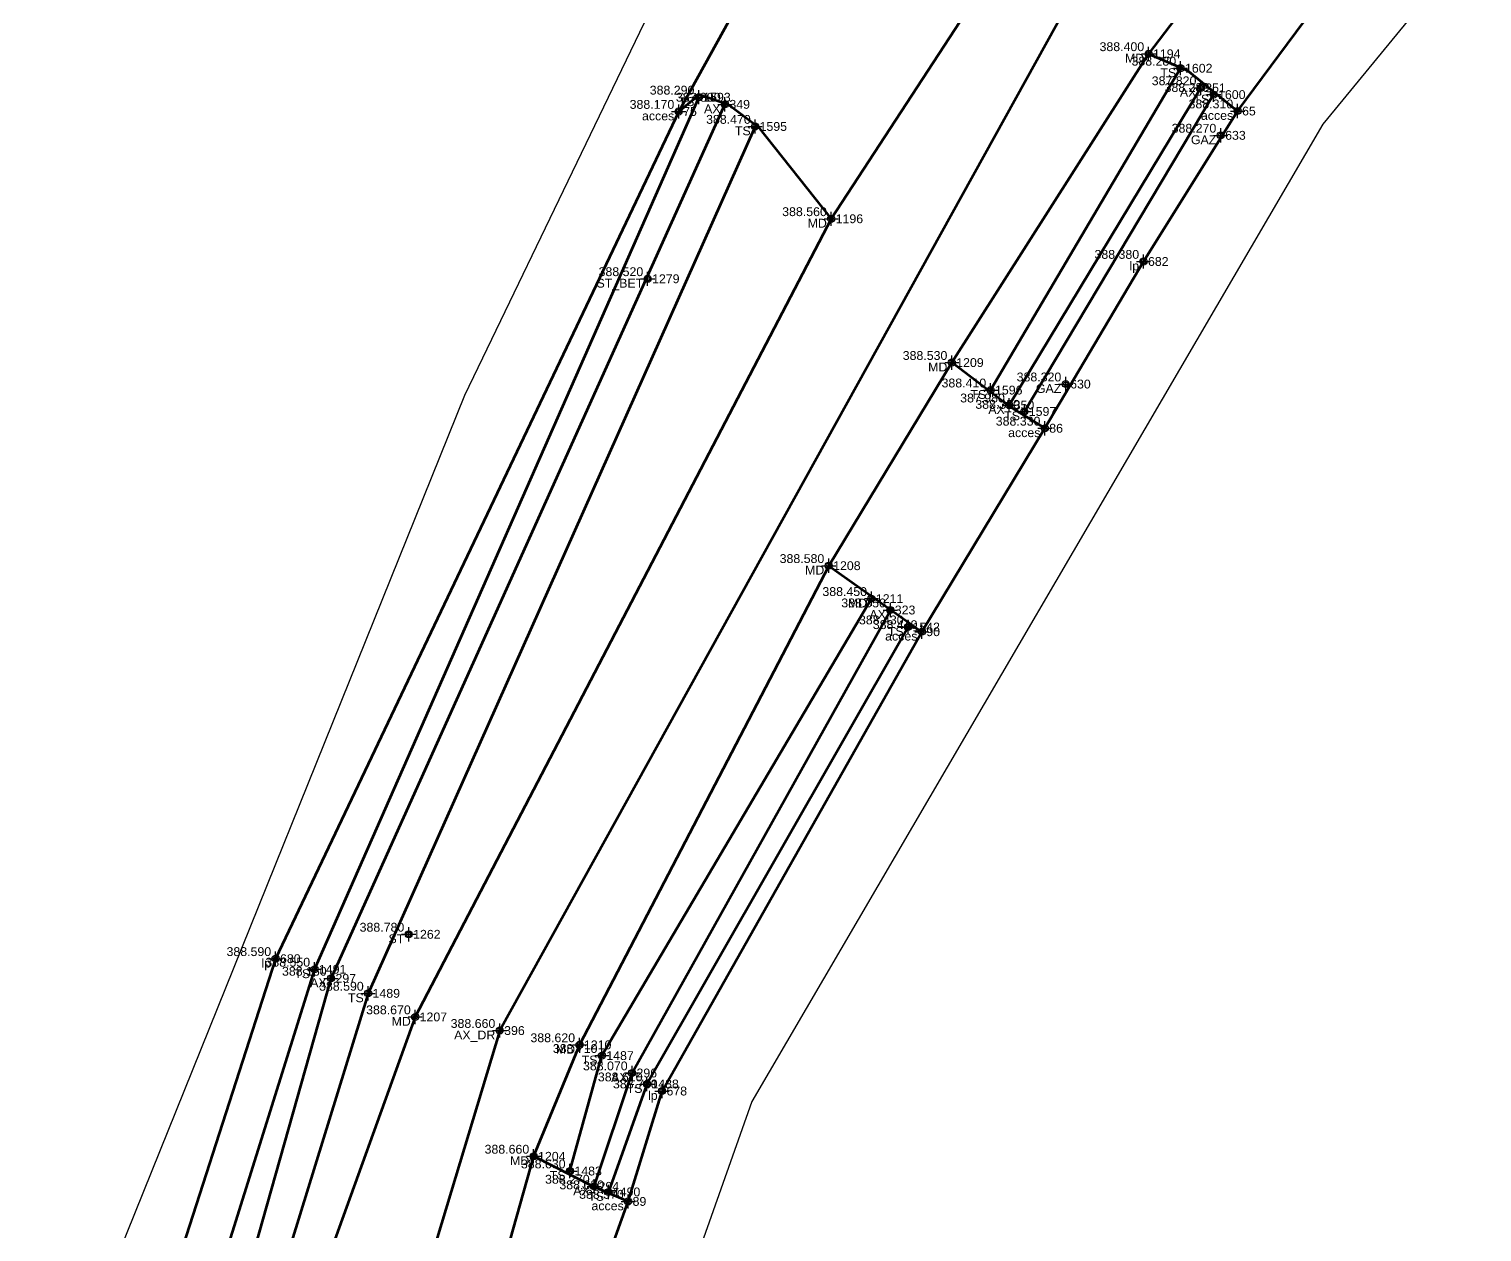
# Model space of a CAD drawing. Extents: x 396921 to 401273, y 555385 to 556691.
# Drawn here: x 400927.55 to 400968.64, y 555991.08 to 556025.08 of the extents above; entities that cross this region are included whole.
import ezdxf
from ezdxf.enums import TextEntityAlignment as Align

# ---------------------------------------------------------------- set-up
doc = ezdxf.new("R2010")
doc.units = 0
doc.header["$PDMODE"] = 34
doc.header["$PDSIZE"] = 0.2
for name, color, linetype in [('Boundary', 30, 'Continuous'), ('TOPO_CERC', 1, 'Continuous'), ('TOPO_CODE', 7, 'Continuous'), ('TOPO_ELEVATION', 7, 'Continuous'), ('TOPO_POINT_ID', 7, 'Continuous'), ('TOPO_POINTS', 7, 'Continuous'), ('TOPO_SYMBOL', 1, 'Continuous')]:
    doc.layers.add(name, color=color, linetype=linetype)
doc.layers.add('RO-LINES-LIN', color=7, linetype='Continuous', lineweight=25)
doc.styles.get("Standard").update_dxf_attribs({"font": 'arial.ttf'})

# ---------------------------------------------------------------- blocks, each defined once
blk = doc.blocks.new('PUNCTOPO')
at = {"layer": 'TOPO_CERC'}
blk.add_circle((0, 0), 0.25, dxfattribs=at)
at = {"layer": 'TOPO_SYMBOL'}
blk.add_point((0, 0), dxfattribs=at)

msp = doc.modelspace()

# ---------------------------------------------------------------- linework, layer by layer
at = {"layer": 'Boundary'}
for points in [[(401026.457, 556114.84), (401010.095, 556092.92), (400975.755, 556060.435), (400946.971, 556029.465), (400939.868, 556014.719), (400929.846, 555989.889), (400924.387, 555961.745), (400919.594, 555929.028), (400914.139, 555918.105), (400906.84, 555905.254)], [(401096.203, 555908.961), (401085.796, 555931.07), (401075.879, 555955.856), (401071.065, 555972.633), (401065.601, 555995.912), (401060.391, 556028.251), (401056.358, 556057.512), (401053.602, 556075.772), (401044.105, 556089.818), (401035.259, 556096.58), (401020.688, 556071.611), (401012.701, 556074.848), (401004.375, 556064.444), (400980.308, 556042.075), (400964.134, 556022.389), (400947.993, 555994.765), (400939.016, 555969.405), (400935.372, 555943.468), (400936.803, 555916.417), (400940.45, 555896.857)]]:
    msp.add_lwpolyline(points, dxfattribs=at)
at = {"layer": 'RO-LINES-LIN', "lineweight": 100}
for points in [[(401225.761, 556373.156, 383.79), (401216.085, 556351.497, 383.8), (401209.897, 556337.083, 383.87), (401203.299, 556320.181, 384.05), (401179.94, 556287.283, 384.42), (401153.228, 556254.978, 385.07), (401124.473, 556222.302, 385.73), (401086.722, 556181.654, 386.25), (401069.118, 556159.764, 386.97), (401036.302, 556112.167, 387.92), (401016.12, 556087.044, 388.06), (400978.164, 556050.801, 388.45), (400956.927, 556025.769, 388.5), (400940.861, 555996.772, 388.66), (400933.878, 555973.712, 388.83), (400927.98, 555941.206, 388.98), (400926.358, 555917.661, 389.16), (400924.894, 555909.885, 389.28)], [(401067.45, 556161.516, 386.93), (401028.827, 556107.521, 387.88), (401025.036, 556102.57, 387.92), (401019.635, 556095.618, 387.89), (401014.311, 556089.308, 387.92), (400995.252, 556070.383, 388.51), (400990.703, 556066.19, 388.61), (400976.718, 556052.464, 388.44), (400955.096, 556027.169, 388.48), (400950.236, 556019.716, 388.56), (400938.471, 555997.157, 388.67), (400932.561, 555980.785, 388.78), (400931.579, 555975.257, 388.8), (400929.678, 555965.593, 388.84), (400928.555, 555959.63, 388.87), (400925.572, 555941.425, 388.93), (400924.594, 555935.053, 388.94), (400923.821, 555924.483, 388.64), (400923.617, 555919.563, 388.7), (400921.173, 555914.476, 388.85)], [(401011.568, 556079.059, 387.99), (400997.397, 556065.018, 388.66), (400992.817, 556060.876, 388.63), (400979.897, 556048.973, 388.4), (400965.274, 556032.343, 388.33), (400959.21, 556024.379, 388.4), (400953.644, 556015.651, 388.53), (400950.164, 556009.911, 388.58), (400943.117, 555996.368, 388.62), (400941.82, 555993.218, 388.66), (400940.667, 555989.144, 388.74), (400937.43, 555980.364, 388.79), (400935.561, 555972.997, 388.84), (400930.303, 555940.943, 388.88), (400928.966, 555916.78, 389.14), (400929.609, 555910.614, 389.14)], [(400959.21, 556024.379, 388.4), (400960.314, 556023.902, 388.364), (400961.727, 556022.761, 388.31), (400967.621, 556030.709, 388.14), (400965.619, 556031.995, 388.298), (400965.274, 556032.343, 388.33)], [(400955.096, 556027.169, 388.48), (400951.823, 556028.791, 388.356), (400949.853, 556029.872, 388.28), (400945.922, 556022.748, 388.17), (400946.508, 556023.232, 388.219), (400947.334, 556022.945, 388.276), (400948.167, 556022.315, 388.344), (400950.236, 556019.716, 388.56)], [(400954.742, 556014.874, 388.41), (400960.114, 556023.97, 388.28)], [(400955.269, 556014.45, 387.98), (400960.686, 556023.415, 387.82)], [(400946.491, 556023.151, 388.29), (400935.624, 555998.504, 388.55), (400930.293, 555981.474, 388.72)], [(400961.049, 556023.225, 388.28), (400955.697, 556014.27, 388.35)], [(400945.922, 556022.748, 388.17), (400934.523, 555998.803, 388.59), (400930.872, 555987.496, 388.58), (400929.791, 555981.495, 388.82)], [(400931.287, 555981.243, 388.32), (400936.092, 555998.248, 388.15), (400947.23, 556022.95, 387.8)], [(400956.275, 556013.795, 388.33), (400959.067, 556018.509, 388.38), (400961.727, 556022.761, 388.31)], [(400948.084, 556022.325, 388.47), (400937.14, 555997.824, 388.59), (400931.976, 555981.101, 388.75)], [(400950.164, 556009.911, 388.58), (400952.798, 556008.045, 388.44), (400956.275, 556013.795, 388.33), (400955.239, 556014.437, 388.406), (400953.644, 556015.651, 388.53)], [(400942.848, 555992.802, 388.63), (400943.75, 555996.064, 388.71), (400951.373, 556008.979, 388.45)], [(400943.53, 555992.369, 388.27), (400944.603, 555995.573, 388.07), (400951.907, 556008.658, 388.05)], [(400952.407, 556008.177, 388.43), (400945.024, 555995.261, 388.61), (400943.935, 555992.211, 388.62)], [(400944.493, 555991.943, 388.57), (400945.451, 555995.063, 388.78), (400952.798, 556008.045, 388.44)], [(400940.667, 555989.144, 388.74), (400943.145, 555988.181, 388.6), (400944.493, 555991.943, 388.57), (400943.483, 555992.373, 388.603), (400941.82, 555993.218, 388.66)]]:
    msp.add_polyline3d(points, dxfattribs=at)

# ---------------------------------------------------------------- block references
at = {"layer": 'TOPO_POINTS'}
ref = msp.add_blockref('PUNCTOPO', (400959.21, 556024.379, 388.4), dxfattribs=dict(at, xscale=0.25, yscale=0.25, zscale=0.25))
ref.add_attrib('POINT', '1194', dxfattribs={"layer": 'TOPO_POINT_ID', "height": 0.25}).set_placement((400959.335, 556024.379, 388.4), align=Align.MIDDLE_LEFT)
ref.add_attrib('ELEVATION', '388.400', dxfattribs={"layer": 'TOPO_ELEVATION', "height": 0.25}).set_placement((400959.085, 556024.379, 388.4), align=Align.BOTTOM_RIGHT)
ref.add_attrib('CODE', 'MD', dxfattribs={"layer": 'TOPO_CODE', "height": 0.25}).set_placement((400959.085, 556024.379, 388.4), align=Align.TOP_RIGHT)
ref = msp.add_blockref('PUNCTOPO', (400960.114, 556023.97, 388.28), dxfattribs=dict(at, xscale=0.25, yscale=0.25, zscale=0.25))
ref.add_attrib('POINT', '1602', dxfattribs={"layer": 'TOPO_POINT_ID', "height": 0.25}).set_placement((400960.239, 556023.97, 388.28), align=Align.MIDDLE_LEFT)
ref.add_attrib('ELEVATION', '388.280', dxfattribs={"layer": 'TOPO_ELEVATION', "height": 0.25}).set_placement((400959.989, 556023.97, 388.28), align=Align.BOTTOM_RIGHT)
ref.add_attrib('CODE', 'TS', dxfattribs={"layer": 'TOPO_CODE', "height": 0.25}).set_placement((400959.989, 556023.97, 388.28), align=Align.TOP_RIGHT)
ref = msp.add_blockref('PUNCTOPO', (400946.491, 556023.151, 388.29), dxfattribs=dict(at, xscale=0.25, yscale=0.25, zscale=0.25))
ref.add_attrib('POINT', '1593', dxfattribs={"layer": 'TOPO_POINT_ID', "height": 0.25}).set_placement((400946.616, 556023.151, 388.29), align=Align.MIDDLE_LEFT)
ref.add_attrib('ELEVATION', '388.290', dxfattribs={"layer": 'TOPO_ELEVATION', "height": 0.25}).set_placement((400946.366, 556023.151, 388.29), align=Align.BOTTOM_RIGHT)
ref.add_attrib('CODE', 'TS', dxfattribs={"layer": 'TOPO_CODE', "height": 0.25}).set_placement((400946.366, 556023.151, 388.29), align=Align.TOP_RIGHT)
ref = msp.add_blockref('PUNCTOPO', (400960.686, 556023.415, 387.82), dxfattribs=dict(at, xscale=0.25, yscale=0.25, zscale=0.25))
ref.add_attrib('POINT', '351', dxfattribs={"layer": 'TOPO_POINT_ID', "height": 0.25}).set_placement((400960.811, 556023.415, 387.82), align=Align.MIDDLE_LEFT)
ref.add_attrib('ELEVATION', '387.820', dxfattribs={"layer": 'TOPO_ELEVATION', "height": 0.25}).set_placement((400960.561, 556023.415, 387.82), align=Align.BOTTOM_RIGHT)
ref.add_attrib('CODE', 'AX', dxfattribs={"layer": 'TOPO_CODE', "height": 0.25}).set_placement((400960.561, 556023.415, 387.82), align=Align.TOP_RIGHT)
ref = msp.add_blockref('PUNCTOPO', (400961.049, 556023.225, 388.28), dxfattribs=dict(at, xscale=0.25, yscale=0.25, zscale=0.25))
ref.add_attrib('POINT', '1600', dxfattribs={"layer": 'TOPO_POINT_ID', "height": 0.25}).set_placement((400961.174, 556023.225, 388.28), align=Align.MIDDLE_LEFT)
ref.add_attrib('ELEVATION', '388.280', dxfattribs={"layer": 'TOPO_ELEVATION', "height": 0.25}).set_placement((400960.924, 556023.225, 388.28), align=Align.BOTTOM_RIGHT)
ref.add_attrib('CODE', 'TS', dxfattribs={"layer": 'TOPO_CODE', "height": 0.25}).set_placement((400960.924, 556023.225, 388.28), align=Align.TOP_RIGHT)
ref = msp.add_blockref('PUNCTOPO', (400945.922, 556022.748, 388.17), dxfattribs=dict(at, xscale=0.25, yscale=0.25, zscale=0.25))
ref.add_attrib('POINT', '75', dxfattribs={"layer": 'TOPO_POINT_ID', "height": 0.25}).set_placement((400946.047, 556022.748, 388.17), align=Align.MIDDLE_LEFT)
ref.add_attrib('ELEVATION', '388.170', dxfattribs={"layer": 'TOPO_ELEVATION', "height": 0.25}).set_placement((400945.797, 556022.748, 388.17), align=Align.BOTTOM_RIGHT)
ref.add_attrib('CODE', 'acces', dxfattribs={"layer": 'TOPO_CODE', "height": 0.25}).set_placement((400945.797, 556022.748, 388.17), align=Align.TOP_RIGHT)
ref = msp.add_blockref('PUNCTOPO', (400947.23, 556022.95, 387.8), dxfattribs=dict(at, xscale=0.25, yscale=0.25, zscale=0.25))
ref.add_attrib('POINT', '349', dxfattribs={"layer": 'TOPO_POINT_ID', "height": 0.25}).set_placement((400947.355, 556022.95, 387.8), align=Align.MIDDLE_LEFT)
ref.add_attrib('ELEVATION', '387.800', dxfattribs={"layer": 'TOPO_ELEVATION', "height": 0.25}).set_placement((400947.105, 556022.95, 387.8), align=Align.BOTTOM_RIGHT)
ref.add_attrib('CODE', 'AX', dxfattribs={"layer": 'TOPO_CODE', "height": 0.25}).set_placement((400947.105, 556022.95, 387.8), align=Align.TOP_RIGHT)
ref = msp.add_blockref('PUNCTOPO', (400961.727, 556022.761, 388.31), dxfattribs=dict(at, xscale=0.25, yscale=0.25, zscale=0.25))
ref.add_attrib('POINT', '65', dxfattribs={"layer": 'TOPO_POINT_ID', "height": 0.25}).set_placement((400961.852, 556022.761, 388.31), align=Align.MIDDLE_LEFT)
ref.add_attrib('ELEVATION', '388.310', dxfattribs={"layer": 'TOPO_ELEVATION', "height": 0.25}).set_placement((400961.602, 556022.761, 388.31), align=Align.BOTTOM_RIGHT)
ref.add_attrib('CODE', 'acces', dxfattribs={"layer": 'TOPO_CODE', "height": 0.25}).set_placement((400961.602, 556022.761, 388.31), align=Align.TOP_RIGHT)
ref = msp.add_blockref('PUNCTOPO', (400948.084, 556022.325, 388.47), dxfattribs=dict(at, xscale=0.25, yscale=0.25, zscale=0.25))
ref.add_attrib('POINT', '1595', dxfattribs={"layer": 'TOPO_POINT_ID', "height": 0.25}).set_placement((400948.209, 556022.325, 388.47), align=Align.MIDDLE_LEFT)
ref.add_attrib('ELEVATION', '388.470', dxfattribs={"layer": 'TOPO_ELEVATION', "height": 0.25}).set_placement((400947.959, 556022.325, 388.47), align=Align.BOTTOM_RIGHT)
ref.add_attrib('CODE', 'TS', dxfattribs={"layer": 'TOPO_CODE', "height": 0.25}).set_placement((400947.959, 556022.325, 388.47), align=Align.TOP_RIGHT)
ref = msp.add_blockref('PUNCTOPO', (400961.249, 556022.074, 388.27), dxfattribs=dict(at, xscale=0.25, yscale=0.25, zscale=0.25))
ref.add_attrib('POINT', '633', dxfattribs={"layer": 'TOPO_POINT_ID', "height": 0.25}).set_placement((400961.374, 556022.074, 388.27), align=Align.MIDDLE_LEFT)
ref.add_attrib('ELEVATION', '388.270', dxfattribs={"layer": 'TOPO_ELEVATION', "height": 0.25}).set_placement((400961.124, 556022.074, 388.27), align=Align.BOTTOM_RIGHT)
ref.add_attrib('CODE', 'GAZ', dxfattribs={"layer": 'TOPO_CODE', "height": 0.25}).set_placement((400961.124, 556022.074, 388.27), align=Align.TOP_RIGHT)
ref = msp.add_blockref('PUNCTOPO', (400950.236, 556019.716, 388.56), dxfattribs=dict(at, xscale=0.25, yscale=0.25, zscale=0.25))
ref.add_attrib('POINT', '1196', dxfattribs={"layer": 'TOPO_POINT_ID', "height": 0.25}).set_placement((400950.361, 556019.716, 388.56), align=Align.MIDDLE_LEFT)
ref.add_attrib('ELEVATION', '388.560', dxfattribs={"layer": 'TOPO_ELEVATION', "height": 0.25}).set_placement((400950.111, 556019.716, 388.56), align=Align.BOTTOM_RIGHT)
ref.add_attrib('CODE', 'MD', dxfattribs={"layer": 'TOPO_CODE', "height": 0.25}).set_placement((400950.111, 556019.716, 388.56), align=Align.TOP_RIGHT)
ref = msp.add_blockref('PUNCTOPO', (400959.067, 556018.509, 388.38), dxfattribs=dict(at, xscale=0.25, yscale=0.25, zscale=0.25))
ref.add_attrib('POINT', '682', dxfattribs={"layer": 'TOPO_POINT_ID', "height": 0.25}).set_placement((400959.192, 556018.509, 388.38), align=Align.MIDDLE_LEFT)
ref.add_attrib('ELEVATION', '388.380', dxfattribs={"layer": 'TOPO_ELEVATION', "height": 0.25}).set_placement((400958.942, 556018.509, 388.38), align=Align.BOTTOM_RIGHT)
ref.add_attrib('CODE', 'lp', dxfattribs={"layer": 'TOPO_CODE', "height": 0.25}).set_placement((400958.942, 556018.509, 388.38), align=Align.TOP_RIGHT)
ref = msp.add_blockref('PUNCTOPO', (400945.044, 556018.02, 388.52), dxfattribs=dict(at, xscale=0.25, yscale=0.25, zscale=0.25))
ref.add_attrib('POINT', '1279', dxfattribs={"layer": 'TOPO_POINT_ID', "height": 0.25}).set_placement((400945.169, 556018.02, 388.52), align=Align.MIDDLE_LEFT)
ref.add_attrib('ELEVATION', '388.520', dxfattribs={"layer": 'TOPO_ELEVATION', "height": 0.25}).set_placement((400944.919, 556018.02, 388.52), align=Align.BOTTOM_RIGHT)
ref.add_attrib('CODE', 'ST_BET', dxfattribs={"layer": 'TOPO_CODE', "height": 0.25}).set_placement((400944.919, 556018.02, 388.52), align=Align.TOP_RIGHT)
ref = msp.add_blockref('PUNCTOPO', (400953.644, 556015.651, 388.53), dxfattribs=dict(at, xscale=0.25, yscale=0.25, zscale=0.25))
ref.add_attrib('POINT', '1209', dxfattribs={"layer": 'TOPO_POINT_ID', "height": 0.25}).set_placement((400953.769, 556015.651, 388.53), align=Align.MIDDLE_LEFT)
ref.add_attrib('ELEVATION', '388.530', dxfattribs={"layer": 'TOPO_ELEVATION', "height": 0.25}).set_placement((400953.519, 556015.651, 388.53), align=Align.BOTTOM_RIGHT)
ref.add_attrib('CODE', 'MD', dxfattribs={"layer": 'TOPO_CODE', "height": 0.25}).set_placement((400953.519, 556015.651, 388.53), align=Align.TOP_RIGHT)
ref = msp.add_blockref('PUNCTOPO', (400954.742, 556014.874, 388.41), dxfattribs=dict(at, xscale=0.25, yscale=0.25, zscale=0.25))
ref.add_attrib('POINT', '1596', dxfattribs={"layer": 'TOPO_POINT_ID', "height": 0.25}).set_placement((400954.867, 556014.874, 388.41), align=Align.MIDDLE_LEFT)
ref.add_attrib('ELEVATION', '388.410', dxfattribs={"layer": 'TOPO_ELEVATION', "height": 0.25}).set_placement((400954.617, 556014.874, 388.41), align=Align.BOTTOM_RIGHT)
ref.add_attrib('CODE', 'TS', dxfattribs={"layer": 'TOPO_CODE', "height": 0.25}).set_placement((400954.617, 556014.874, 388.41), align=Align.TOP_RIGHT)
ref = msp.add_blockref('PUNCTOPO', (400956.866, 556015.044, 388.32), dxfattribs=dict(at, xscale=0.25, yscale=0.25, zscale=0.25))
ref.add_attrib('POINT', '630', dxfattribs={"layer": 'TOPO_POINT_ID', "height": 0.25}).set_placement((400956.991, 556015.044, 388.32), align=Align.MIDDLE_LEFT)
ref.add_attrib('ELEVATION', '388.320', dxfattribs={"layer": 'TOPO_ELEVATION', "height": 0.25}).set_placement((400956.741, 556015.044, 388.32), align=Align.BOTTOM_RIGHT)
ref.add_attrib('CODE', 'GAZ', dxfattribs={"layer": 'TOPO_CODE', "height": 0.25}).set_placement((400956.741, 556015.044, 388.32), align=Align.TOP_RIGHT)
ref = msp.add_blockref('PUNCTOPO', (400955.269, 556014.45, 387.98), dxfattribs=dict(at, xscale=0.25, yscale=0.25, zscale=0.25))
ref.add_attrib('POINT', '350', dxfattribs={"layer": 'TOPO_POINT_ID', "height": 0.25}).set_placement((400955.394, 556014.45, 387.98), align=Align.MIDDLE_LEFT)
ref.add_attrib('ELEVATION', '387.980', dxfattribs={"layer": 'TOPO_ELEVATION', "height": 0.25}).set_placement((400955.144, 556014.45, 387.98), align=Align.BOTTOM_RIGHT)
ref.add_attrib('CODE', 'AX', dxfattribs={"layer": 'TOPO_CODE', "height": 0.25}).set_placement((400955.144, 556014.45, 387.98), align=Align.TOP_RIGHT)
ref = msp.add_blockref('PUNCTOPO', (400955.697, 556014.27, 388.35), dxfattribs=dict(at, xscale=0.25, yscale=0.25, zscale=0.25))
ref.add_attrib('POINT', '1597', dxfattribs={"layer": 'TOPO_POINT_ID', "height": 0.25}).set_placement((400955.822, 556014.27, 388.35), align=Align.MIDDLE_LEFT)
ref.add_attrib('ELEVATION', '388.350', dxfattribs={"layer": 'TOPO_ELEVATION', "height": 0.25}).set_placement((400955.572, 556014.27, 388.35), align=Align.BOTTOM_RIGHT)
ref.add_attrib('CODE', 'TS', dxfattribs={"layer": 'TOPO_CODE', "height": 0.25}).set_placement((400955.572, 556014.27, 388.35), align=Align.TOP_RIGHT)
ref = msp.add_blockref('PUNCTOPO', (400956.275, 556013.795, 388.33), dxfattribs=dict(at, xscale=0.25, yscale=0.25, zscale=0.25))
ref.add_attrib('POINT', '86', dxfattribs={"layer": 'TOPO_POINT_ID', "height": 0.25}).set_placement((400956.4, 556013.795, 388.33), align=Align.MIDDLE_LEFT)
ref.add_attrib('ELEVATION', '388.330', dxfattribs={"layer": 'TOPO_ELEVATION', "height": 0.25}).set_placement((400956.15, 556013.795, 388.33), align=Align.BOTTOM_RIGHT)
ref.add_attrib('CODE', 'acces', dxfattribs={"layer": 'TOPO_CODE', "height": 0.25}).set_placement((400956.15, 556013.795, 388.33), align=Align.TOP_RIGHT)
ref = msp.add_blockref('PUNCTOPO', (400950.164, 556009.911, 388.58), dxfattribs=dict(at, xscale=0.25, yscale=0.25, zscale=0.25))
ref.add_attrib('POINT', '1208', dxfattribs={"layer": 'TOPO_POINT_ID', "height": 0.25}).set_placement((400950.289, 556009.911, 388.58), align=Align.MIDDLE_LEFT)
ref.add_attrib('ELEVATION', '388.580', dxfattribs={"layer": 'TOPO_ELEVATION', "height": 0.25}).set_placement((400950.039, 556009.911, 388.58), align=Align.BOTTOM_RIGHT)
ref.add_attrib('CODE', 'MD', dxfattribs={"layer": 'TOPO_CODE', "height": 0.25}).set_placement((400950.039, 556009.911, 388.58), align=Align.TOP_RIGHT)
ref = msp.add_blockref('PUNCTOPO', (400951.373, 556008.979, 388.45), dxfattribs=dict(at, xscale=0.25, yscale=0.25, zscale=0.25))
ref.add_attrib('POINT', '1211', dxfattribs={"layer": 'TOPO_POINT_ID', "height": 0.25}).set_placement((400951.498, 556008.979, 388.45), align=Align.MIDDLE_LEFT)
ref.add_attrib('ELEVATION', '388.450', dxfattribs={"layer": 'TOPO_ELEVATION', "height": 0.25}).set_placement((400951.248, 556008.979, 388.45), align=Align.BOTTOM_RIGHT)
ref.add_attrib('CODE', 'MD', dxfattribs={"layer": 'TOPO_CODE', "height": 0.25}).set_placement((400951.248, 556008.979, 388.45), align=Align.TOP_RIGHT)
ref = msp.add_blockref('PUNCTOPO', (400951.907, 556008.658, 388.05), dxfattribs=dict(at, xscale=0.25, yscale=0.25, zscale=0.25))
ref.add_attrib('POINT', '323', dxfattribs={"layer": 'TOPO_POINT_ID', "height": 0.25}).set_placement((400952.032, 556008.658, 388.05), align=Align.MIDDLE_LEFT)
ref.add_attrib('ELEVATION', '388.050', dxfattribs={"layer": 'TOPO_ELEVATION', "height": 0.25}).set_placement((400951.782, 556008.658, 388.05), align=Align.BOTTOM_RIGHT)
ref.add_attrib('CODE', 'AX', dxfattribs={"layer": 'TOPO_CODE', "height": 0.25}).set_placement((400951.782, 556008.658, 388.05), align=Align.TOP_RIGHT)
ref = msp.add_blockref('PUNCTOPO', (400952.407, 556008.177, 388.43), dxfattribs=dict(at, xscale=0.25, yscale=0.25, zscale=0.25))
ref.add_attrib('POINT', '1542', dxfattribs={"layer": 'TOPO_POINT_ID', "height": 0.25}).set_placement((400952.532, 556008.177, 388.43), align=Align.MIDDLE_LEFT)
ref.add_attrib('ELEVATION', '388.430', dxfattribs={"layer": 'TOPO_ELEVATION', "height": 0.25}).set_placement((400952.282, 556008.177, 388.43), align=Align.BOTTOM_RIGHT)
ref.add_attrib('CODE', 'TS', dxfattribs={"layer": 'TOPO_CODE', "height": 0.25}).set_placement((400952.282, 556008.177, 388.43), align=Align.TOP_RIGHT)
ref = msp.add_blockref('PUNCTOPO', (400952.798, 556008.045, 388.44), dxfattribs=dict(at, xscale=0.25, yscale=0.25, zscale=0.25))
ref.add_attrib('POINT', '90', dxfattribs={"layer": 'TOPO_POINT_ID', "height": 0.25}).set_placement((400952.923, 556008.045, 388.44), align=Align.MIDDLE_LEFT)
ref.add_attrib('ELEVATION', '388.440', dxfattribs={"layer": 'TOPO_ELEVATION', "height": 0.25}).set_placement((400952.673, 556008.045, 388.44), align=Align.BOTTOM_RIGHT)
ref.add_attrib('CODE', 'acces', dxfattribs={"layer": 'TOPO_CODE', "height": 0.25}).set_placement((400952.673, 556008.045, 388.44), align=Align.TOP_RIGHT)
ref = msp.add_blockref('PUNCTOPO', (400938.287, 555999.492, 388.78), dxfattribs=dict(at, xscale=0.25, yscale=0.25, zscale=0.25))
ref.add_attrib('POINT', '1262', dxfattribs={"layer": 'TOPO_POINT_ID', "height": 0.25}).set_placement((400938.412, 555999.492, 388.78), align=Align.MIDDLE_LEFT)
ref.add_attrib('ELEVATION', '388.780', dxfattribs={"layer": 'TOPO_ELEVATION', "height": 0.25}).set_placement((400938.162, 555999.492, 388.78), align=Align.BOTTOM_RIGHT)
ref.add_attrib('CODE', 'ST', dxfattribs={"layer": 'TOPO_CODE', "height": 0.25}).set_placement((400938.162, 555999.492, 388.78), align=Align.TOP_RIGHT)
ref = msp.add_blockref('PUNCTOPO', (400934.523, 555998.803, 388.59), dxfattribs=dict(at, xscale=0.25, yscale=0.25, zscale=0.25))
ref.add_attrib('POINT', '680', dxfattribs={"layer": 'TOPO_POINT_ID', "height": 0.25}).set_placement((400934.648, 555998.803, 388.59), align=Align.MIDDLE_LEFT)
ref.add_attrib('ELEVATION', '388.590', dxfattribs={"layer": 'TOPO_ELEVATION', "height": 0.25}).set_placement((400934.398, 555998.803, 388.59), align=Align.BOTTOM_RIGHT)
ref.add_attrib('CODE', 'lp', dxfattribs={"layer": 'TOPO_CODE', "height": 0.25}).set_placement((400934.398, 555998.803, 388.59), align=Align.TOP_RIGHT)
ref = msp.add_blockref('PUNCTOPO', (400935.624, 555998.504, 388.55), dxfattribs=dict(at, xscale=0.25, yscale=0.25, zscale=0.25))
ref.add_attrib('POINT', '1491', dxfattribs={"layer": 'TOPO_POINT_ID', "height": 0.25}).set_placement((400935.749, 555998.504, 388.55), align=Align.MIDDLE_LEFT)
ref.add_attrib('ELEVATION', '388.550', dxfattribs={"layer": 'TOPO_ELEVATION', "height": 0.25}).set_placement((400935.499, 555998.504, 388.55), align=Align.BOTTOM_RIGHT)
ref.add_attrib('CODE', 'TS', dxfattribs={"layer": 'TOPO_CODE', "height": 0.25}).set_placement((400935.499, 555998.504, 388.55), align=Align.TOP_RIGHT)
ref = msp.add_blockref('PUNCTOPO', (400936.092, 555998.248, 388.15), dxfattribs=dict(at, xscale=0.25, yscale=0.25, zscale=0.25))
ref.add_attrib('POINT', '297', dxfattribs={"layer": 'TOPO_POINT_ID', "height": 0.25}).set_placement((400936.217, 555998.248, 388.15), align=Align.MIDDLE_LEFT)
ref.add_attrib('ELEVATION', '388.150', dxfattribs={"layer": 'TOPO_ELEVATION', "height": 0.25}).set_placement((400935.967, 555998.248, 388.15), align=Align.BOTTOM_RIGHT)
ref.add_attrib('CODE', 'AX', dxfattribs={"layer": 'TOPO_CODE', "height": 0.25}).set_placement((400935.967, 555998.248, 388.15), align=Align.TOP_RIGHT)
ref = msp.add_blockref('PUNCTOPO', (400937.14, 555997.824, 388.59), dxfattribs=dict(at, xscale=0.25, yscale=0.25, zscale=0.25))
ref.add_attrib('POINT', '1489', dxfattribs={"layer": 'TOPO_POINT_ID', "height": 0.25}).set_placement((400937.265, 555997.824, 388.59), align=Align.MIDDLE_LEFT)
ref.add_attrib('ELEVATION', '388.590', dxfattribs={"layer": 'TOPO_ELEVATION', "height": 0.25}).set_placement((400937.015, 555997.824, 388.59), align=Align.BOTTOM_RIGHT)
ref.add_attrib('CODE', 'TS', dxfattribs={"layer": 'TOPO_CODE', "height": 0.25}).set_placement((400937.015, 555997.824, 388.59), align=Align.TOP_RIGHT)
ref = msp.add_blockref('PUNCTOPO', (400938.471, 555997.157, 388.67), dxfattribs=dict(at, xscale=0.25, yscale=0.25, zscale=0.25))
ref.add_attrib('POINT', '1207', dxfattribs={"layer": 'TOPO_POINT_ID', "height": 0.25}).set_placement((400938.596, 555997.157, 388.67), align=Align.MIDDLE_LEFT)
ref.add_attrib('ELEVATION', '388.670', dxfattribs={"layer": 'TOPO_ELEVATION', "height": 0.25}).set_placement((400938.346, 555997.157, 388.67), align=Align.BOTTOM_RIGHT)
ref.add_attrib('CODE', 'MD', dxfattribs={"layer": 'TOPO_CODE', "height": 0.25}).set_placement((400938.346, 555997.157, 388.67), align=Align.TOP_RIGHT)
ref = msp.add_blockref('PUNCTOPO', (400940.861, 555996.772, 388.66), dxfattribs=dict(at, xscale=0.25, yscale=0.25, zscale=0.25))
ref.add_attrib('POINT', '396', dxfattribs={"layer": 'TOPO_POINT_ID', "height": 0.25}).set_placement((400940.986, 555996.772, 388.66), align=Align.MIDDLE_LEFT)
ref.add_attrib('ELEVATION', '388.660', dxfattribs={"layer": 'TOPO_ELEVATION', "height": 0.25}).set_placement((400940.736, 555996.772, 388.66), align=Align.BOTTOM_RIGHT)
ref.add_attrib('CODE', 'AX_DR', dxfattribs={"layer": 'TOPO_CODE', "height": 0.25}).set_placement((400940.736, 555996.772, 388.66), align=Align.TOP_RIGHT)
ref = msp.add_blockref('PUNCTOPO', (400943.117, 555996.368, 388.62), dxfattribs=dict(at, xscale=0.25, yscale=0.25, zscale=0.25))
ref.add_attrib('POINT', '1210', dxfattribs={"layer": 'TOPO_POINT_ID', "height": 0.25}).set_placement((400943.242, 555996.368, 388.62), align=Align.MIDDLE_LEFT)
ref.add_attrib('ELEVATION', '388.620', dxfattribs={"layer": 'TOPO_ELEVATION', "height": 0.25}).set_placement((400942.992, 555996.368, 388.62), align=Align.BOTTOM_RIGHT)
ref.add_attrib('CODE', 'MD', dxfattribs={"layer": 'TOPO_CODE', "height": 0.25}).set_placement((400942.992, 555996.368, 388.62), align=Align.TOP_RIGHT)
ref = msp.add_blockref('PUNCTOPO', (400943.75, 555996.064, 388.71), dxfattribs=dict(at, xscale=0.25, yscale=0.25, zscale=0.25))
ref.add_attrib('POINT', '1487', dxfattribs={"layer": 'TOPO_POINT_ID', "height": 0.25}).set_placement((400943.875, 555996.064, 388.71), align=Align.MIDDLE_LEFT)
ref.add_attrib('ELEVATION', '388.710', dxfattribs={"layer": 'TOPO_ELEVATION', "height": 0.25}).set_placement((400943.625, 555996.064, 388.71), align=Align.BOTTOM_RIGHT)
ref.add_attrib('CODE', 'TS', dxfattribs={"layer": 'TOPO_CODE', "height": 0.25}).set_placement((400943.625, 555996.064, 388.71), align=Align.TOP_RIGHT)
ref = msp.add_blockref('PUNCTOPO', (400944.603, 555995.573, 388.07), dxfattribs=dict(at, xscale=0.25, yscale=0.25, zscale=0.25))
ref.add_attrib('POINT', '296', dxfattribs={"layer": 'TOPO_POINT_ID', "height": 0.25}).set_placement((400944.728, 555995.573, 388.07), align=Align.MIDDLE_LEFT)
ref.add_attrib('ELEVATION', '388.070', dxfattribs={"layer": 'TOPO_ELEVATION', "height": 0.25}).set_placement((400944.478, 555995.573, 388.07), align=Align.BOTTOM_RIGHT)
ref.add_attrib('CODE', 'AX', dxfattribs={"layer": 'TOPO_CODE', "height": 0.25}).set_placement((400944.478, 555995.573, 388.07), align=Align.TOP_RIGHT)
ref = msp.add_blockref('PUNCTOPO', (400945.024, 555995.261, 388.61), dxfattribs=dict(at, xscale=0.25, yscale=0.25, zscale=0.25))
ref.add_attrib('POINT', '1488', dxfattribs={"layer": 'TOPO_POINT_ID', "height": 0.25}).set_placement((400945.149, 555995.261, 388.61), align=Align.MIDDLE_LEFT)
ref.add_attrib('ELEVATION', '388.610', dxfattribs={"layer": 'TOPO_ELEVATION', "height": 0.25}).set_placement((400944.899, 555995.261, 388.61), align=Align.BOTTOM_RIGHT)
ref.add_attrib('CODE', 'TS', dxfattribs={"layer": 'TOPO_CODE', "height": 0.25}).set_placement((400944.899, 555995.261, 388.61), align=Align.TOP_RIGHT)
ref = msp.add_blockref('PUNCTOPO', (400945.451, 555995.063, 388.78), dxfattribs=dict(at, xscale=0.25, yscale=0.25, zscale=0.25))
ref.add_attrib('POINT', '678', dxfattribs={"layer": 'TOPO_POINT_ID', "height": 0.25}).set_placement((400945.576, 555995.063, 388.78), align=Align.MIDDLE_LEFT)
ref.add_attrib('ELEVATION', '388.780', dxfattribs={"layer": 'TOPO_ELEVATION', "height": 0.25}).set_placement((400945.326, 555995.063, 388.78), align=Align.BOTTOM_RIGHT)
ref.add_attrib('CODE', 'lp', dxfattribs={"layer": 'TOPO_CODE', "height": 0.25}).set_placement((400945.326, 555995.063, 388.78), align=Align.TOP_RIGHT)
ref = msp.add_blockref('PUNCTOPO', (400941.82, 555993.218, 388.66), dxfattribs=dict(at, xscale=0.25, yscale=0.25, zscale=0.25))
ref.add_attrib('POINT', '1204', dxfattribs={"layer": 'TOPO_POINT_ID', "height": 0.25}).set_placement((400941.945, 555993.218, 388.66), align=Align.MIDDLE_LEFT)
ref.add_attrib('ELEVATION', '388.660', dxfattribs={"layer": 'TOPO_ELEVATION', "height": 0.25}).set_placement((400941.695, 555993.218, 388.66), align=Align.BOTTOM_RIGHT)
ref.add_attrib('CODE', 'MD', dxfattribs={"layer": 'TOPO_CODE', "height": 0.25}).set_placement((400941.695, 555993.218, 388.66), align=Align.TOP_RIGHT)
ref = msp.add_blockref('PUNCTOPO', (400942.848, 555992.802, 388.63), dxfattribs=dict(at, xscale=0.25, yscale=0.25, zscale=0.25))
ref.add_attrib('POINT', '1483', dxfattribs={"layer": 'TOPO_POINT_ID', "height": 0.25}).set_placement((400942.973, 555992.802, 388.63), align=Align.MIDDLE_LEFT)
ref.add_attrib('ELEVATION', '388.630', dxfattribs={"layer": 'TOPO_ELEVATION', "height": 0.25}).set_placement((400942.723, 555992.802, 388.63), align=Align.BOTTOM_RIGHT)
ref.add_attrib('CODE', 'TS', dxfattribs={"layer": 'TOPO_CODE', "height": 0.25}).set_placement((400942.723, 555992.802, 388.63), align=Align.TOP_RIGHT)
ref = msp.add_blockref('PUNCTOPO', (400943.53, 555992.369, 388.27), dxfattribs=dict(at, xscale=0.25, yscale=0.25, zscale=0.25))
ref.add_attrib('POINT', '294', dxfattribs={"layer": 'TOPO_POINT_ID', "height": 0.25}).set_placement((400943.655, 555992.369, 388.27), align=Align.MIDDLE_LEFT)
ref.add_attrib('ELEVATION', '388.270', dxfattribs={"layer": 'TOPO_ELEVATION', "height": 0.25}).set_placement((400943.405, 555992.369, 388.27), align=Align.BOTTOM_RIGHT)
ref.add_attrib('CODE', 'AX', dxfattribs={"layer": 'TOPO_CODE', "height": 0.25}).set_placement((400943.405, 555992.369, 388.27), align=Align.TOP_RIGHT)
ref = msp.add_blockref('PUNCTOPO', (400943.935, 555992.211, 388.62), dxfattribs=dict(at, xscale=0.25, yscale=0.25, zscale=0.25))
ref.add_attrib('POINT', '1490', dxfattribs={"layer": 'TOPO_POINT_ID', "height": 0.25}).set_placement((400944.06, 555992.211, 388.62), align=Align.MIDDLE_LEFT)
ref.add_attrib('ELEVATION', '388.620', dxfattribs={"layer": 'TOPO_ELEVATION', "height": 0.25}).set_placement((400943.81, 555992.211, 388.62), align=Align.BOTTOM_RIGHT)
ref.add_attrib('CODE', 'TS', dxfattribs={"layer": 'TOPO_CODE', "height": 0.25}).set_placement((400943.81, 555992.211, 388.62), align=Align.TOP_RIGHT)
ref = msp.add_blockref('PUNCTOPO', (400944.493, 555991.943, 388.57), dxfattribs=dict(at, xscale=0.25, yscale=0.25, zscale=0.25))
ref.add_attrib('POINT', '89', dxfattribs={"layer": 'TOPO_POINT_ID', "height": 0.25}).set_placement((400944.618, 555991.943, 388.57), align=Align.MIDDLE_LEFT)
ref.add_attrib('ELEVATION', '388.570', dxfattribs={"layer": 'TOPO_ELEVATION', "height": 0.25}).set_placement((400944.368, 555991.943, 388.57), align=Align.BOTTOM_RIGHT)
ref.add_attrib('CODE', 'acces', dxfattribs={"layer": 'TOPO_CODE', "height": 0.25}).set_placement((400944.368, 555991.943, 388.57), align=Align.TOP_RIGHT)

doc.saveas('drawing.dxf')
